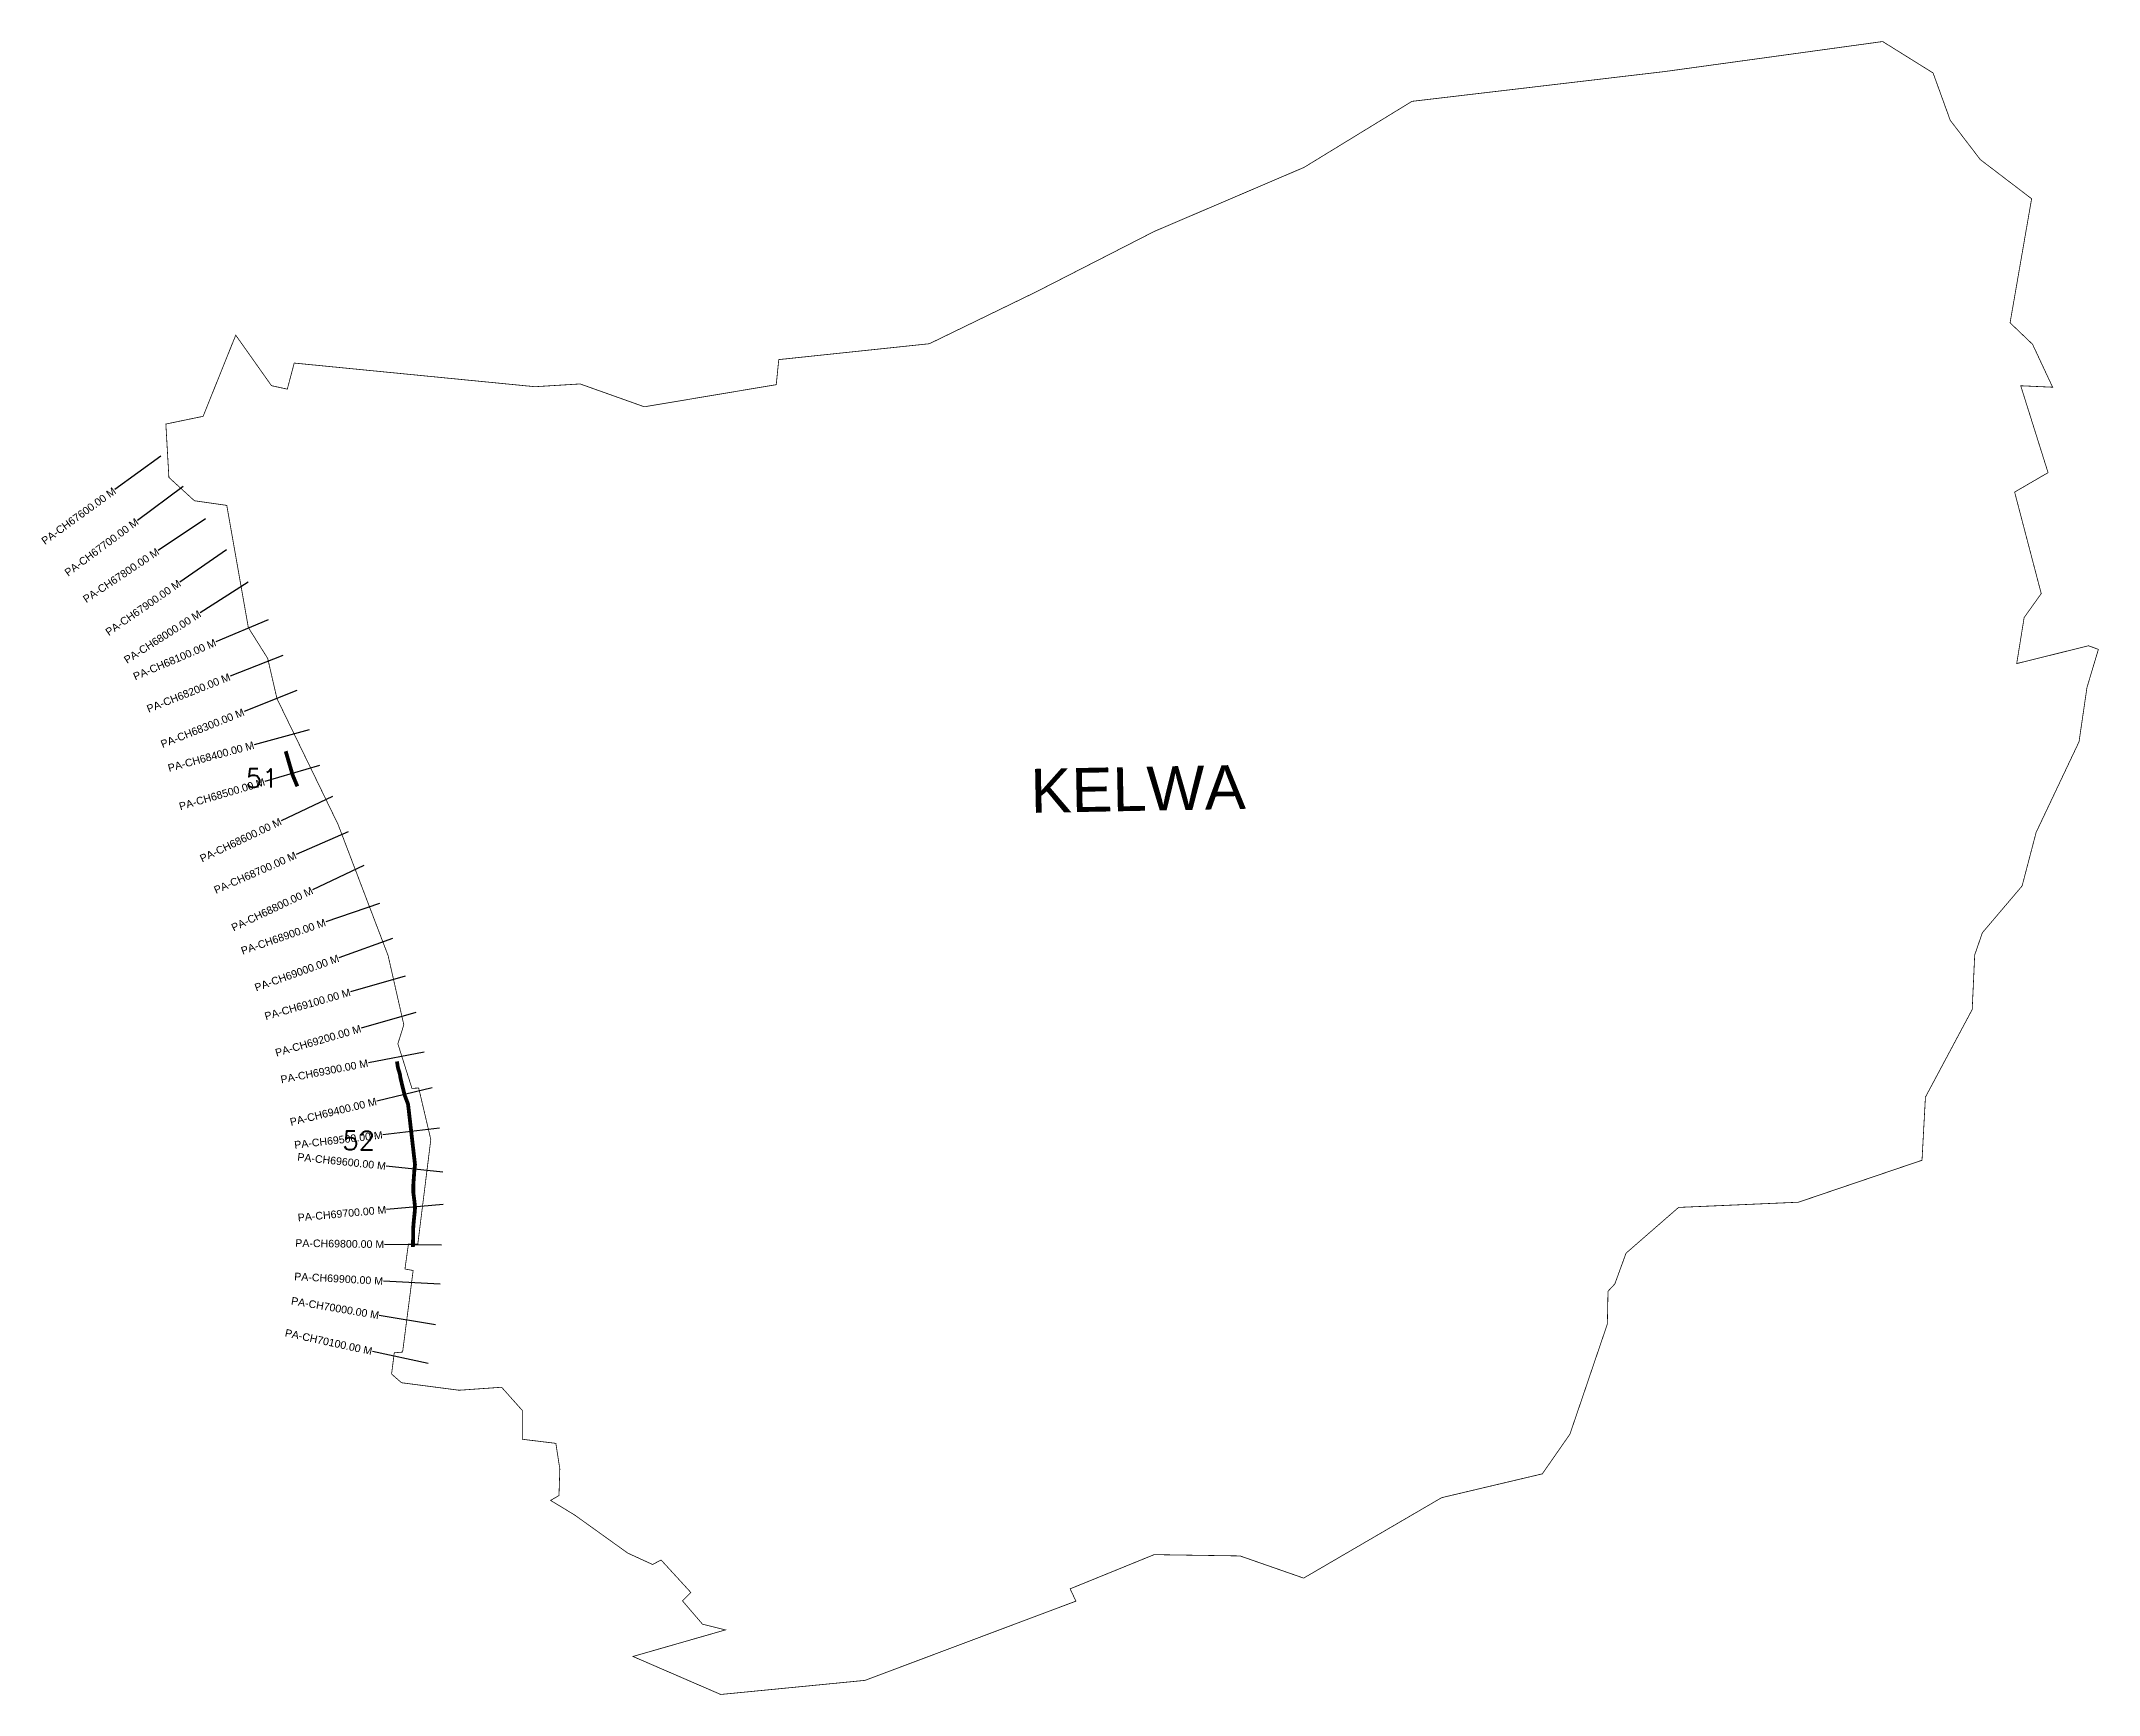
# Model space of a CAD drawing. Header units: metres. Extents: x 261025 to 266453, y 2168452 to 2172814.
import ezdxf
from ezdxf.enums import TextEntityAlignment as Align

# ---------------------------------------------------------------- set-up
doc = ezdxf.new("R2010")
doc.units = ezdxf.units.M
for name, color, linetype in [('ARTIFICIALLY PROTECTED', 4, 'Continuous'), ('CS', 134, 'Continuous'), ('CSMark', 6, 'Continuous'), ('VILLAGE NAME', 250, 'Continuous')]:
    doc.layers.add(name, color=color, linetype=linetype)
doc.styles.add('DynamicDimensions', font='arial.ttf')
doc.styles.get("Standard").update_dxf_attribs({"font": 'simplex.shx'})

msp = doc.modelspace()

# ---------------------------------------------------------------- linework, layer by layer
at = {"color": 6, "const_width": 2, "flags": 128}
msp.add_lwpolyline([(261353.9, 2171804.3), (261452.2, 2171824.7), (261538.2, 2172038.8), (261632.5, 2171905.5), (261674.2, 2171896.4), (261692.5, 2171965.2), (262327.3, 2171902.8), (262446.7, 2171910.1), (262616.1, 2171849.8), (262964, 2171908.2), (262970.6, 2171974.3), (263367.9, 2172016.2), (263650, 2172153.2), (263961.3, 2172312.5), (264356.3, 2172481.4), (264640.9, 2172655.6), (265307.4, 2172734.2), (265882.5, 2172813.4), (266015.5, 2172730.5), (266060.7, 2172605.7), (266140, 2172502), (266275.4, 2172398.7), (266218.6, 2172071.4), (266277.9, 2172014.7), (266330.8, 2171901.5), (266246.7, 2171905.3), (266318.8, 2171676.1), (266230.6, 2171624.8), (266300.8, 2171357), (266255.7, 2171293.9), (266236.1, 2171172.4), (266425.5, 2171219.4), (266451.5, 2171209.8), (266421.4, 2171109.1), (266400.5, 2170966.2), (266287.3, 2170727), (266250.3, 2170585.7), (266145.5, 2170462.3), (266125.3, 2170403.8), (266118.7, 2170259.8), (265995.3, 2170028.7), (265986.3, 2169862.1), (265660.2, 2169751.4), (265344.2, 2169737.7), (265205.6, 2169617), (265176, 2169535.8), (265158, 2169516.5), (265156.3, 2169430.1), (265057.6, 2169139.6), (264984.7, 2169034.8), (264719.2, 2168972), (264355.2, 2168759.8), (264187.4, 2168818.3), (263960.8, 2168821.7), (263739.2, 2168731.5), (263754.5, 2168699), (263198, 2168490), (262817.5, 2168452.8), (262586, 2168553.1), (262829.9, 2168623.1), (262769.4, 2168638.3), (262716.8, 2168699.6), (262738.8, 2168721.8), (262660.2, 2168807.6), (262637.8, 2168795.7), (262572.4, 2168825.7), (262432.7, 2168925.9), (262368.8, 2168964.8), (262390.9, 2168977.7), (262393.1, 2169047.9), (262382.6, 2169115.3), (262294, 2169126.1), (262294.2, 2169202), (262239.6, 2169263.3), (262127.4, 2169255.4), (261975.5, 2169275.2), (261949.3, 2169298.2), (261956.4, 2169354.1), (261978.4, 2169356.1), (262006.2, 2169571.3), (261984.6, 2169575.2), (261993.7, 2169640.7), (262018.5, 2169641.1), (262052.8, 2169916.8), (262020.8, 2170052.7), (262003, 2170051.7), (261965.9, 2170169.4), (261981.6, 2170219.5), (261940.2, 2170401.8), (261808.2, 2170747.9), (261646.9, 2171080.2), (261622.6, 2171185.9), (261571.5, 2171267.3), (261514.6, 2171589.8), (261429.2, 2171602), (261361.9, 2171663.5), (261353.9, 2171804.3)], dxfattribs=at)
at = {"layer": 'ARTIFICIALLY PROTECTED', "const_width": 10, "flags": 128}
for points in [[(261670, 2170941.1), (261688.5, 2170877.8), (261700.8, 2170848.5)], [(261963.5, 2170122.8), (261965.9, 2170106.8), (261971.3, 2170089.1), (261972.7, 2170079.3), (261977.5, 2170059.4), (261983.6, 2170034.5), (261992.8, 2170009.8), (262011.1, 2169850.7), (262009.3, 2169834.3), (262008.1, 2169817.4), (262006.6, 2169795.6), (262006.7, 2169776.1), (262009.7, 2169753), (262011.2, 2169736.6), (262010.2, 2169724), (262008.7, 2169709.6), (262007.2, 2169694.1), (262006.3, 2169680.9), (262006.1, 2169660.1), (262005.7, 2169635.2), (262005.8, 2169633.5)]]:
    msp.add_lwpolyline(points, dxfattribs=at)
at = {"layer": 'CS'}
for p, q in [((261340.9, 2171719.5), (261219.5, 2171631.4)), ((261399.5, 2171639.6), (261279.1, 2171550.1)), ((261458.5, 2171554.3), (261333.9, 2171470.9)), ((261514.2, 2171472.8), (261391, 2171387.2)), ((261571.1, 2171387.1), (261444.7, 2171306.4)), ((261623.8, 2171288.2), (261485.8, 2171229.4)), ((261662.8, 2171194.1), (261523.4, 2171138.8)), ((261699.7, 2171101.2), (261560.3, 2171045.8)), ((261731.6, 2170997.8), (261586.9, 2170958.3)), ((261759.3, 2170903.1), (261615.3, 2170860.9)), ((261793.5, 2170821.9), (261658, 2170757.6)), ((261835.1, 2170728.6), (261697.7, 2170668.3)), ((261876.4, 2170640.1), (261741, 2170575.6)), ((261917.2, 2170539.8), (261775.5, 2170490.8)), ((261951.7, 2170446.9), (261810.5, 2170396.2)), ((261985.5, 2170347.7), (261841.3, 2170306.3)), ((262013.3, 2170251.9), (261869.2, 2170210.2)), ((262035.3, 2170147.4), (261888, 2170119)), ((262056.1, 2170053.4), (261910.4, 2170018)), ((262075.6, 2169946.5), (261926.6, 2169929.4)), ((262084.4, 2169830.6), (261935.2, 2169846.5)), ((262085.7, 2169745.7), (261936.3, 2169732.1)), ((262080.8, 2169638), (261930.8, 2169640.3)), ((262077.5, 2169535.4), (261927.8, 2169543.3)), ((262064.9, 2169427.6), (261917, 2169452.6)), ((262045.5, 2169326), (261898.9, 2169357.8))]:
    msp.add_line(p, q, dxfattribs=at)

# ---------------------------------------------------------------- texts
at = {"char_height": 50, "attachment_point": 1}
for s, insert in [('51', (261564.4, 2170895.1)), ('52', (261819.8, 2169939.2))]:
    msp.add_mtext_dynamic_manual_height_columns(s, width=84.374, gutter_width=1, heights=[0], dxfattribs=dict(at, insert=insert))
at = {"layer": 'CSMark', "style": 'DynamicDimensions'}
for s, rotation, p in [('PA-CH67600.00 M', 35.9899, (261218.7, 2171630.8)), ('PA-CH67700.00 M', 36.6336, (261278.3, 2171549.5)), ('PA-CH67800.00 M', 33.7976, (261333.1, 2171470.3)), ('PA-CH67900.00 M', 34.7917, (261390.2, 2171386.7)), ('PA-CH68000.00 M', 32.5362, (261443.8, 2171305.9)), ('PA-CH68100.00 M', 23.0666, (261484.9, 2171229)), ('PA-CH68200.00 M', 21.6663, (261522.5, 2171138.4)), ('PA-CH68300.00 M', 21.6663, (261559.4, 2171045.4)), ('PA-CH68300.00 M', 21.6663, (261559.4, 2171045.4)), ('PA-CH68400.00 M', 15.2661, (261586, 2170958)), ('PA-CH68400.00 M', 15.2661, (261586, 2170958)), ('PA-CH68500.00 M', 16.3131, (261614.4, 2170860.7)), ('PA-CH68500.00 M', 16.3131, (261614.4, 2170860.7)), ('PA-CH68600.00 M', 25.3933, (261657.1, 2170757.2)), ('PA-CH68700.00 M', 23.6919, (261696.8, 2170667.9)), ('PA-CH68800.00 M', 25.436, (261740.1, 2170575.2)), ('PA-CH68900.00 M', 19.0897, (261774.6, 2170490.4)), ('PA-CH69000.00 M', 19.7278, (261809.6, 2170395.9)), ('PA-CH69100.00 M', 16.0293, (261840.3, 2170306)), ('PA-CH69200.00 M', 16.118, (261868.2, 2170210)), ('PA-CH69300.00 M', 10.8804, (261887, 2170118.9)), ('PA-CH69400.00 M', 13.6391, (261909.4, 2170017.8)), ('PA-CH69500.00 M', 6.5441, (261925.6, 2169929.2)), ('PA-CH69600.00 M', 353.9154, (261934.2, 2169846.6)), ('PA-CH69700.00 M', 5.1963, (261935.3, 2169732)), ('PA-CH69800.00 M', 359.1219, (261929.8, 2169640.3)), ('PA-CH69900.00 M', 356.9555, (261926.8, 2169543.4)), ('PA-CH70000.00 M', 350.388, (261916, 2169452.8)), ('PA-CH70100.00 M', 347.7766, (261897.9, 2169358))]:
    msp.add_text(s, height=20, rotation=rotation, dxfattribs=at).set_placement(p, align=Align.MIDDLE_RIGHT)
at = {"layer": 'VILLAGE NAME', "insert": (263633.5, 2170894.4), "char_height": 116.06, "attachment_point": 1, "rotation": 1.1028}
msp.add_mtext_dynamic_manual_height_columns('{\\fArial|b0|i0|c0|p34;KELWA}', width=775.802, gutter_width=580.3, heights=[0], dxfattribs=at)

doc.saveas('drawing.dxf')
